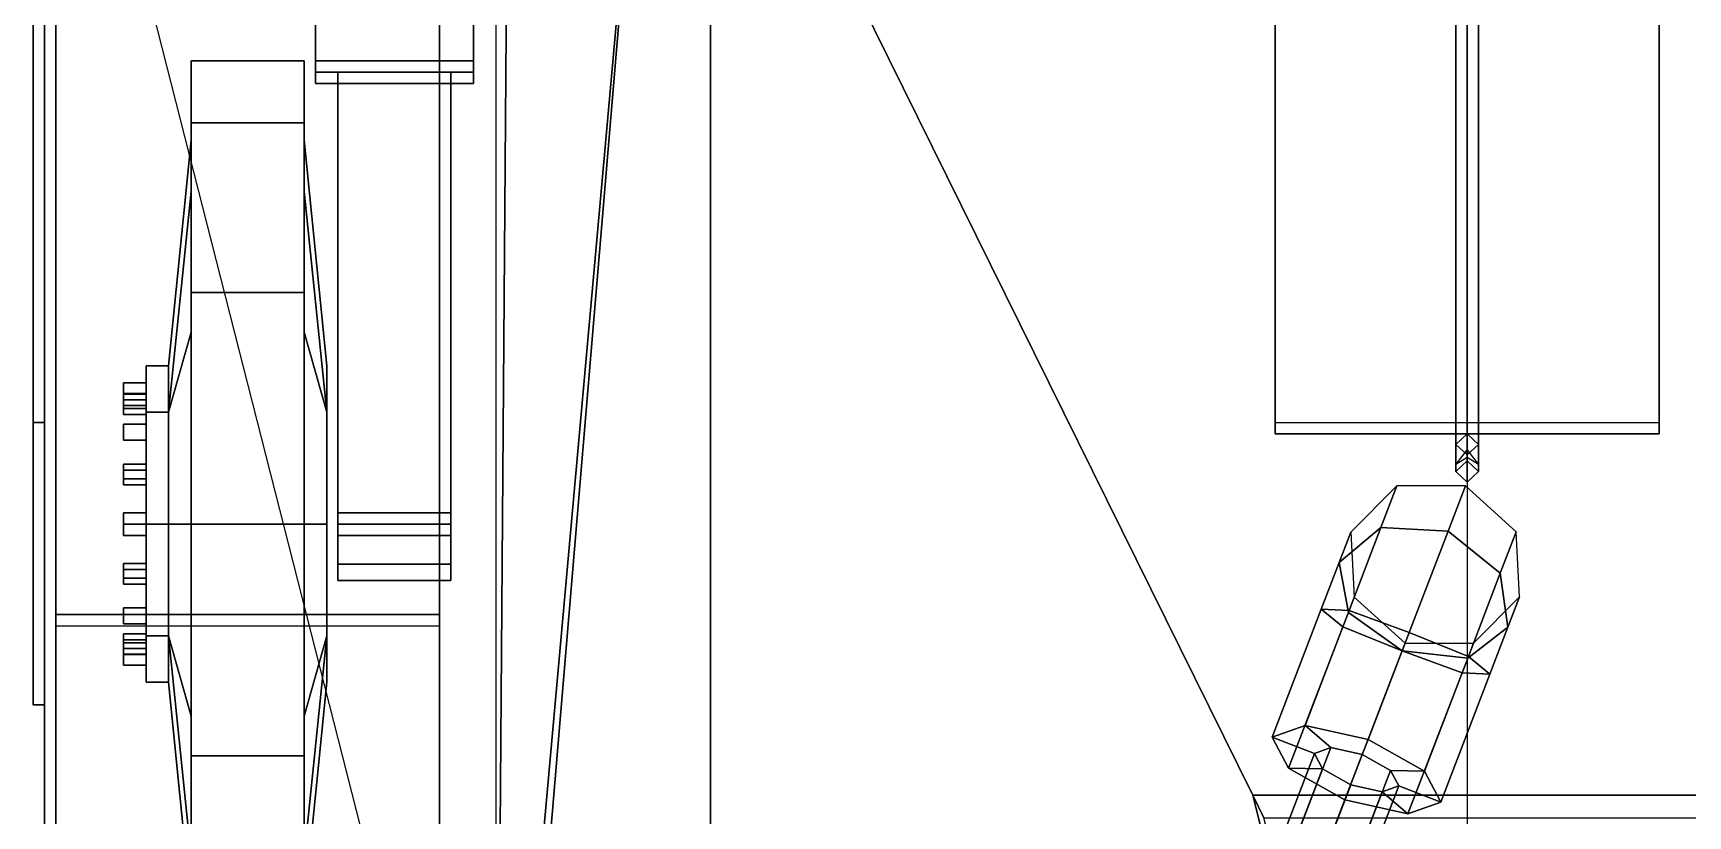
# Model space of a CAD drawing. Header units: millimetres. Extents: x -1.27 to 1.27, y -3.16 to 6.57.
# Drawn here: x -1.27 to 0.195, y -1.618 to -0.925 of the extents above; entities that cross this region are included whole.
import ezdxf

# ---------------------------------------------------------------- set-up
doc = ezdxf.new("R2010")
doc.units = ezdxf.units.MM
for name, color, linetype in [('fenders', 6, 'Continuous'), ('reference', 9, 'Continuous'), ('side_skirts', 3, 'Continuous'), ('suspension', 5, 'Continuous'), ('tracks', 3, 'Continuous'), ('wheels', 2, 'Continuous')]:
    doc.layers.add(name, color=color, linetype=linetype)

msp = doc.modelspace()

# ---------------------------------------------------------------- linework, layer by layer
for points in [[(-0.67, 1.83, 0.38), (-0.67, -2.26, 0.38), (-0.86, -2.1, 1.17), (-0.8263, 2.37, 1.03)], [(-0.8263, 2.37, 1.03), (-0.86, -2.1, 1.17), (-0.86, -2.1, 1.17), (-0.86, 2.1263, 1.17)], [(0.67, 1.83, 0.38), (0.67, -2.26, 0.38), (-0.67, -2.26, 0.38), (-0.67, 1.83, 0.38)], [(-0.7188, -0.53, 1.8175), (-0.7188, -0.53, 1.8175), (-1.26, -0.53, 1.17), (-0.86, -2.1, 1.17)], [(-0.7188, -0.53, 1.8175), (-0.7188, -0.53, 1.8175), (-0.86, -2.1, 1.17), (-0.85, -2.0869, 1.2349)], [(-0.7188, -0.53, 1.8175), (-0.85, -2.0869, 1.2349), (-0.07, -2.08, 1.2375), (-0.19, -1.6, 1.4171)], [(-0.7188, -0.53, 1.8175), (-0.19, -1.6, 1.4171), (0.3, -1.6, 1.4171), (0.7188, -0.53, 1.8175)], [(0, -1.294, 1.5752), (-0.01, -1.3068, 1.5812), (-0.01, -0.5337, 1.8626), (0, -0.5396, 1.8497)], [(-0.01, -1.3068, 1.5812), (0, -1.3008, 1.594), (0, -0.5465, 1.8685), (-0.01, -0.5337, 1.8626)], [(0.01, -1.3068, 1.5812), (0, -1.294, 1.5752), (0, -0.5396, 1.8497), (0.01, -0.5337, 1.8626)], [(0, -1.3008, 1.594), (0.01, -1.3068, 1.5812), (0.01, -0.5337, 1.8626), (0, -0.5465, 1.8685)], [(0, -1.28, 1.5369), (-0.01, -1.2894, 1.5334), (-0.01, -1.3134, 1.5994), (0, -1.304, 1.6028)], [(-0.01, -1.2894, 1.5334), (0, -1.2988, 1.5299), (0, -1.3228, 1.596), (-0.01, -1.3134, 1.5994)], [(0.01, -1.2894, 1.5334), (0, -1.28, 1.5369), (0, -1.304, 1.6028), (0.01, -1.3134, 1.5994)], [(0, -1.2988, 1.5299), (0.01, -1.2894, 1.5334), (0.01, -1.3134, 1.5994), (0, -1.3228, 1.596)], [(-0.01, -1.3134, 1.5994), (0, -1.3228, 1.596), (0.01, -1.3134, 1.5994), (0, -1.304, 1.6028)], [(-0.0623, -1.3262, 1.5078), (-0.1031, -1.3671, 1.4876), (-0.1133, -1.3939, 1.5623), (-0.0764, -1.363, 1.6105)], [(-0.0016, -1.326, 1.5162), (-0.0623, -1.3262, 1.5078), (-0.0764, -1.363, 1.6105), (-0.017, -1.3662, 1.6283)], [(0.0434, -1.3667, 1.5078), (-0.0016, -1.326, 1.5162), (-0.017, -1.3662, 1.6283), (0.0292, -1.4035, 1.6105)], [(-0.0764, -1.363, 1.6105), (-0.1133, -1.3939, 1.5623), (-0.1293, -1.4354, 1.5666), (-0.1046, -1.4366, 1.6302)], [(-0.1031, -1.3671, 1.4876), (-0.1001, -1.4248, 1.4673), (-0.1052, -1.4382, 1.5046), (-0.1133, -1.3939, 1.5623)], [(-0.017, -1.3662, 1.6283), (-0.0764, -1.363, 1.6105), (-0.1046, -1.4366, 1.6302), (-0.0515, -1.456, 1.6556)], [(0.0292, -1.4035, 1.6105), (-0.017, -1.3662, 1.6283), (-0.0515, -1.456, 1.6556), (0.001, -1.4771, 1.6302)], [(0.0463, -1.4244, 1.4876), (0.0434, -1.3667, 1.5078), (0.0292, -1.4035, 1.6105), (0.036, -1.4512, 1.5623)], [(-0.1133, -1.3939, 1.5623), (-0.1052, -1.4382, 1.5046), (-0.1102, -1.451, 1.503), (-0.1293, -1.4354, 1.5666)], [(0.036, -1.4512, 1.5623), (0.0292, -1.4035, 1.6105), (0.001, -1.4771, 1.6302), (0.0201, -1.4927, 1.5666)], [(-0.1436, -1.5382, 1.4672), (-0.1728, -1.5487, 1.52), (-0.1293, -1.4354, 1.5666), (-0.1102, -1.451, 1.503)], [(-0.1728, -1.5487, 1.52), (-0.1582, -1.576, 1.5728), (-0.1046, -1.4366, 1.6302), (-0.1293, -1.4354, 1.5666)], [(-0.1001, -1.4248, 1.4673), (-0.0551, -1.4655, 1.4589), (-0.0577, -1.4722, 1.4776), (-0.1052, -1.4382, 1.5046)], [(0.0055, -1.4653, 1.4673), (0.0463, -1.4244, 1.4876), (0.036, -1.4512, 1.5623), (0.0004, -1.4787, 1.5046)], [(-0.1582, -1.576, 1.5728), (-0.1084, -1.6041, 1.5947), (-0.0515, -1.456, 1.6556), (-0.1046, -1.4366, 1.6302)], [(-0.1052, -1.4382, 1.5046), (-0.0577, -1.4722, 1.4776), (-0.0577, -1.4722, 1.4776), (-0.1102, -1.451, 1.503)], [(-0.0878, -1.5506, 1.4453), (-0.1436, -1.5382, 1.4672), (-0.1102, -1.451, 1.503), (-0.0577, -1.4722, 1.4776)], [(-0.1084, -1.6041, 1.5947), (-0.0525, -1.6166, 1.5728), (0.001, -1.4771, 1.6302), (-0.0515, -1.456, 1.6556)], [(-0.0551, -1.4655, 1.4589), (0.0055, -1.4653, 1.4673), (0.0004, -1.4787, 1.5046), (-0.0577, -1.4722, 1.4776)], [(0.0004, -1.4787, 1.5046), (0.036, -1.4512, 1.5623), (0.0201, -1.4927, 1.5666), (-0.0046, -1.4916, 1.503)], [(-0.038, -1.5787, 1.4672), (-0.0878, -1.5506, 1.4453), (-0.0577, -1.4722, 1.4776), (-0.0046, -1.4916, 1.503)], [(-0.0577, -1.4722, 1.4776), (0.0004, -1.4787, 1.5046), (-0.0046, -1.4916, 1.503)], [(-0.0525, -1.6166, 1.5728), (-0.0234, -1.606, 1.52), (0.0201, -1.4927, 1.5666), (0.001, -1.4771, 1.6302)], [(-0.0234, -1.606, 1.52), (-0.038, -1.5787, 1.4672), (-0.0046, -1.4916, 1.503), (0.0201, -1.4927, 1.5666)], [(-0.1209, -1.5578, 1.4936), (-0.1354, -1.563, 1.52), (-0.1728, -1.5487, 1.52), (-0.1436, -1.5382, 1.4672)], [(-0.093, -1.564, 1.4827), (-0.1209, -1.5578, 1.4936), (-0.1436, -1.5382, 1.4672), (-0.0878, -1.5506, 1.4453)], [(-0.1354, -1.563, 1.52), (-0.1281, -1.5767, 1.5464), (-0.1582, -1.576, 1.5728), (-0.1728, -1.5487, 1.52)], [(-0.0681, -1.5781, 1.4936), (-0.093, -1.564, 1.4827), (-0.0878, -1.5506, 1.4453), (-0.038, -1.5787, 1.4672)], [(-0.1354, -1.563, 1.52), (-0.1209, -1.5578, 1.4936), (-0.3417, -2.133, 1.2571), (-0.3562, -2.1383, 1.2835)], [(-0.1281, -1.5767, 1.5464), (-0.1354, -1.563, 1.52), (-0.3562, -2.1383, 1.2835), (-0.3489, -2.1519, 1.3099)], [(-0.1209, -1.5578, 1.4936), (-0.093, -1.564, 1.4827), (-0.3138, -2.1392, 1.2461), (-0.3417, -2.133, 1.2571)], [(-0.093, -1.564, 1.4827), (-0.0681, -1.5781, 1.4936), (-0.2889, -2.1533, 1.2571), (-0.3138, -2.1392, 1.2461)], [(-0.1032, -1.5908, 1.5573), (-0.1281, -1.5767, 1.5464), (-0.3489, -2.1519, 1.3099), (-0.324, -2.166, 1.3208)], [(-0.0681, -1.5781, 1.4936), (-0.0607, -1.5917, 1.52), (-0.2816, -2.167, 1.2835), (-0.2889, -2.1533, 1.2571)], [(-0.1281, -1.5767, 1.5464), (-0.1032, -1.5908, 1.5573), (-0.1084, -1.6041, 1.5947), (-0.1582, -1.576, 1.5728)], [(-0.0607, -1.5917, 1.52), (-0.0681, -1.5781, 1.4936), (-0.038, -1.5787, 1.4672), (-0.0234, -1.606, 1.52)], [(-0.0753, -1.597, 1.5464), (-0.1032, -1.5908, 1.5573), (-0.324, -2.166, 1.3208), (-0.2961, -2.1722, 1.3099)], [(-0.0607, -1.5917, 1.52), (-0.0753, -1.597, 1.5464), (-0.2961, -2.1722, 1.3099), (-0.2816, -2.167, 1.2835)], [(-0.1032, -1.5908, 1.5573), (-0.0753, -1.597, 1.5464), (-0.0525, -1.6166, 1.5728), (-0.1084, -1.6041, 1.5947)], [(-0.0753, -1.597, 1.5464), (-0.0607, -1.5917, 1.52), (-0.0234, -1.606, 1.52), (-0.0525, -1.6166, 1.5728)], [(-0.19, -1.6, 1.4171), (-0.07, -2.08, 1.2375), (-0.06, -2.08, 1.28), (-0.18, -1.62, 1.45)], [(0.3, -1.62, 1.45), (0.3, -1.6, 1.4171), (-0.19, -1.6, 1.4171), (-0.18, -1.62, 1.45)]]:
    msp.add_3dface(points)
at = {"layer": 'fenders'}
for points in [[(-1.26, -2.41, 1.13), (-1.26, 2.13, 1.13), (-1.26, 2.1263, 1.17), (-1.26, -0.53, 1.17)], [(-0.86, -2.1, 1.17), (-0.86, -2.41, 1.17), (-1.26, -2.41, 1.17), (-1.26, -0.53, 1.17)], [(-1.26, -0.53, 1.17), (-1.26, -2.41, 1.17), (-1.26, -2.41, 1.13)]]:
    msp.add_3dface(points, dxfattribs=at)
at = {"layer": 'reference'}
msp.add_xline((0, 3.73, 1.86), (0, -1), dxfattribs=at)
at = {"layer": 'side_skirts'}
for points in [[(-1.27, 1.68, 0.86), (-1.27, -1.27, 0.86), (-1.27, -1.52, 1.08), (-1.27, 1.95, 1.08)], [(-1.27, 1.95, 1.2), (-1.27, -1.52, 1.2), (-1.26, -1.52, 1.2), (-1.26, 1.95, 1.2)], [(-1.27, 1.95, 1.08), (-1.27, -1.52, 1.08), (-1.27, -1.52, 1.2), (-1.27, 1.95, 1.2)], [(-1.26, -1.52, 1.08), (-1.26, -1.27, 0.86), (-1.26, 1.68, 0.86), (-1.26, 1.95, 1.08)], [(-1.26, -1.52, 1.2), (-1.26, -1.52, 1.08), (-1.26, 1.95, 1.08), (-1.26, 1.95, 1.2)], [(-1.26, 1.68, 0.86), (-1.26, -1.27, 0.86), (-1.27, -1.27, 0.86), (-1.27, 1.68, 0.86)], [(-1.27, -1.52, 1.08), (-1.27, -1.27, 0.86), (-1.26, -1.27, 0.86), (-1.26, -1.52, 1.08)], [(-1.27, -1.52, 1.2), (-1.27, -1.52, 1.08), (-1.26, -1.52, 1.08), (-1.26, -1.52, 1.2)]]:
    msp.add_3dface(points, dxfattribs=at)
at = {"layer": 'suspension'}
for points in [[(-1.02, -0.89, 0.73), (-1.02, -0.89, 0.6), (-1.02, -0.97, 0.6), (-1.02, -0.97, 0.73)], [(-1.02, -0.89, 0.6), (-1.02, -0.9, 0.49), (-1.02, -0.96, 0.49), (-1.02, -0.97, 0.6)], [(-1.02, -0.91, 0.74), (-1.02, -0.89, 0.73), (-1.02, -0.97, 0.73), (-1.02, -0.95, 0.74)], [(-0.88, -0.97, 0.6), (-0.88, -0.89, 0.6), (-0.88, -0.89, 0.73), (-0.88, -0.97, 0.73)], [(-0.88, -0.96, 0.49), (-0.88, -0.9, 0.49), (-0.88, -0.89, 0.6), (-0.88, -0.97, 0.6)], [(-0.88, -0.97, 0.73), (-0.88, -0.89, 0.73), (-0.88, -0.91, 0.74), (-0.88, -0.95, 0.74)], [(-1.02, -0.96, 0.49), (-1.02, -0.9, 0.49), (-0.88, -0.9, 0.49), (-0.88, -0.96, 0.49)], [(-0.88, -0.95, 0.74), (-0.88, -0.91, 0.74), (-1.02, -0.91, 0.74), (-1.02, -0.95, 0.74)], [(-1.02, -0.95, 0.74), (-1.02, -0.97, 0.73), (-0.88, -0.97, 0.73), (-0.88, -0.95, 0.74)], [(-1.02, -0.97, 0.6), (-1.02, -0.96, 0.49), (-1, -0.96, 0.49), (-1, -0.97, 0.6)], [(-1, -0.97, 0.6), (-1, -0.96, 0.49), (-1, -1.36, 0.38), (-1, -1.36, 0.48)], [(-1, -1.36, 0.38), (-1, -0.96, 0.49), (-0.9, -0.96, 0.49), (-0.9, -1.36, 0.38)], [(-0.9, -1.36, 0.38), (-0.9, -0.96, 0.49), (-0.9, -0.97, 0.6), (-0.9, -1.36, 0.48)], [(-0.9, -0.97, 0.6), (-0.9, -0.96, 0.49), (-0.88, -0.96, 0.49), (-0.88, -0.97, 0.6)], [(-1.02, -0.97, 0.73), (-1.02, -0.97, 0.6), (-1, -0.97, 0.61), (-1, -0.97, 0.72)], [(-1, -0.97, 0.61), (-1.02, -0.97, 0.6), (-0.88, -0.97, 0.6), (-0.9, -0.97, 0.61)], [(-1.02, -0.97, 0.73), (-1, -0.97, 0.72), (-0.9, -0.97, 0.72), (-0.88, -0.97, 0.73)], [(-0.9, -1.35, 0.62), (-0.9, -0.97, 0.72), (-1, -0.97, 0.72), (-1, -1.35, 0.62)], [(-1, -0.97, 0.72), (-1, -0.97, 0.61), (-1, -1.35, 0.55), (-1, -1.35, 0.62)], [(-1, -1.35, 0.55), (-1, -0.97, 0.61), (-0.9, -0.97, 0.61), (-0.9, -1.35, 0.55)], [(-0.9, -1.35, 0.4831), (-0.9, -0.97, 0.6), (-1, -0.97, 0.6), (-1, -1.35, 0.4831)], [(-0.9, -1.35, 0.55), (-0.9, -0.97, 0.61), (-0.9, -0.97, 0.72), (-0.9, -1.35, 0.62)], [(-0.9, -0.97, 0.61), (-0.88, -0.97, 0.6), (-0.88, -0.97, 0.73), (-0.9, -0.97, 0.72)], [(-0.9, -1.37, 0.62), (-0.9, -1.35, 0.62), (-1, -1.35, 0.62), (-1, -1.37, 0.62)], [(-0.9, -1.35, 0.55), (-0.9, -1.35, 0.4831), (-1, -1.35, 0.4831), (-1, -1.35, 0.55)], [(-1, -1.35, 0.62), (-1, -1.35, 0.4831), (-1, -1.36, 0.48), (-1, -1.37, 0.62)], [(-1, -1.3954, 0.3946), (-1, -1.36, 0.38), (-0.9, -1.36, 0.38), (-0.9, -1.3954, 0.3946)], [(-1, -1.37, 0.62), (-1, -1.36, 0.48), (-1, -1.37, 0.4759), (-1, -1.37, 0.62)], [(-1, -1.36, 0.38), (-1, -1.3954, 0.3946), (-1, -1.3954, 0.4654), (-1, -1.36, 0.48)], [(-0.9, -1.36, 0.48), (-0.9, -1.35, 0.4831), (-0.9, -1.35, 0.62), (-0.9, -1.37, 0.62)], [(-0.9, -1.36, 0.48), (-0.9, -1.3954, 0.4654), (-0.9, -1.3954, 0.3946), (-0.9, -1.36, 0.38)], [(-0.9, -1.37, 0.4759), (-0.9, -1.36, 0.48), (-0.9, -1.37, 0.62)], [(-1, -1.37, 0.62), (-1, -1.37, 0.4759), (-0.9, -1.37, 0.4759), (-0.9, -1.37, 0.62)], [(-1, -1.37, 0.4759), (-1, -1.3954, 0.4654), (-0.9, -1.3954, 0.4654), (-0.9, -1.37, 0.4759)], [(-1, -1.3954, 0.4654), (-1, -1.41, 0.43), (-0.9, -1.41, 0.43), (-0.9, -1.3954, 0.4654)], [(-1, -1.41, 0.43), (-1, -1.3954, 0.3946), (-0.9, -1.3954, 0.3946), (-0.9, -1.41, 0.43)], [(-1, -1.3954, 0.3946), (-1, -1.41, 0.43), (-1, -1.41, 0.43), (-1, -1.3954, 0.4654)], [(-0.9, -1.3954, 0.4654), (-0.9, -1.41, 0.43), (-0.9, -1.41, 0.43), (-0.9, -1.3954, 0.3946)]]:
    msp.add_3dface(points, dxfattribs=at)
at = {"layer": 'tracks'}
for points in [[(-1.25, 1.47), (-1.25, -1.45), (-1.25, -1.44, 0.03), (-1.25, 1.45, 0.03)], [(-0.91, -1.44, 0.03), (-0.91, -1.45), (-0.91, 1.47), (-0.91, 1.45, 0.03)], [(-1.25, 1.45, 0.03), (-1.25, -1.44, 0.03), (-0.91, -1.44, 0.03), (-0.91, 1.45, 0.03)], [(-1.25, 0, 0.98), (-1.25, -2.07, 0.94), (-0.91, -2.07, 0.94), (-0.91, 0, 0.98)], [(-1.25, -2.05, 0.91), (-1.25, -2.07, 0.94), (-1.25, 0, 0.98), (-1.25, 0, 0.95)], [(-0.91, 0, 0.95), (-0.91, -2.05, 0.91), (-1.25, -2.05, 0.91), (-1.25, 0, 0.95)], [(-0.91, 0, 0.98), (-0.91, -2.07, 0.94), (-0.91, -2.05, 0.91), (-0.91, 0, 0.95)], [(-0.17, -1.27, 1.54), (-0.17, -1.28, 1.57), (-0.17, -0.55, 1.84), (-0.17, -0.53, 1.82)], [(0.17, -0.55, 1.84), (0.17, -1.28, 1.57), (0.17, -1.27, 1.54), (0.17, -0.53, 1.82)], [(-0.17, -0.55, 1.84), (-0.17, -1.28, 1.57), (0.17, -1.28, 1.57), (0.17, -0.55, 1.84)], [(-0.17, -1.28, 1.57), (-0.17, -1.27, 1.54), (0.17, -1.27, 1.54), (0.17, -1.28, 1.57)], [(-1.25, -1.44, 0.03), (-1.25, -1.45), (-1.25, -1.8, 0.08), (-1.25, -1.77, 0.11)], [(-0.91, -1.77, 0.11), (-0.91, -1.44, 0.03), (-1.25, -1.44, 0.03), (-1.25, -1.77, 0.11)], [(-1.25, -1.8, 0.08), (-1.25, -1.45), (-0.91, -1.45), (-0.91, -1.8, 0.08)], [(-0.91, -1.8, 0.08), (-0.91, -1.45), (-0.91, -1.44, 0.03), (-0.91, -1.77, 0.11)]]:
    msp.add_3dface(points, dxfattribs=at)
at = {"layer": 'wheels'}
for points in [[(-1.13, -0.95, 0.43), (-1.13, -1.0049, 0.225), (-1.13, -1.0656, 0.26), (-1.13, -1.02, 0.43)], [(-1.13, -1.0049, 0.635), (-1.13, -0.95, 0.43), (-1.13, -1.02, 0.43), (-1.13, -1.0656, 0.6)], [(-1.03, -0.95, 0.43), (-1.03, -1.0049, 0.225), (-1.13, -1.0049, 0.225), (-1.13, -0.95, 0.43)], [(-1.03, -1.0049, 0.635), (-1.03, -0.95, 0.43), (-1.13, -0.95, 0.43), (-1.13, -1.0049, 0.635)], [(-1.03, -0.95, 0.43), (-1.03, -1.0049, 0.635), (-1.03, -1.0656, 0.6), (-1.03, -1.02, 0.43)], [(-1.03, -1.0049, 0.225), (-1.03, -0.95, 0.43), (-1.03, -1.02, 0.43), (-1.03, -1.0656, 0.26)], [(-1.13, -1.155, 0.7851), (-1.13, -1.0049, 0.635), (-1.13, -1.0656, 0.6), (-1.13, -1.19, 0.7244)], [(-1.03, -1.155, 0.7851), (-1.03, -1.0049, 0.635), (-1.13, -1.0049, 0.635), (-1.13, -1.155, 0.7851)], [(-1.13, -1.0049, 0.225), (-1.13, -1.155, 0.0749), (-1.13, -1.19, 0.1356), (-1.13, -1.0656, 0.26)], [(-1.03, -1.0049, 0.225), (-1.03, -1.155, 0.0749), (-1.13, -1.155, 0.0749), (-1.13, -1.0049, 0.225)], [(-1.03, -1.0049, 0.635), (-1.03, -1.155, 0.7851), (-1.03, -1.19, 0.7244), (-1.03, -1.0656, 0.6)], [(-1.03, -1.155, 0.0749), (-1.03, -1.0049, 0.225), (-1.03, -1.0656, 0.26), (-1.03, -1.19, 0.1356)], [(-1.13, -1.02, 0.43), (-1.13, -1.0656, 0.26), (-1.15, -1.261, 0.331), (-1.15, -1.22, 0.43)], [(-1.13, -1.0656, 0.6), (-1.13, -1.02, 0.43), (-1.15, -1.22, 0.43), (-1.15, -1.261, 0.529)], [(-1.03, -1.0656, 0.26), (-1.03, -1.02, 0.43), (-1.01, -1.22, 0.43), (-1.01, -1.261, 0.331)], [(-1.03, -1.02, 0.43), (-1.03, -1.0656, 0.6), (-1.01, -1.261, 0.529), (-1.01, -1.22, 0.43)], [(-1.13, -1.19, 0.7244), (-1.13, -1.0656, 0.6), (-1.15, -1.261, 0.529)], [(-1.13, -1.0656, 0.26), (-1.13, -1.19, 0.1356), (-1.15, -1.261, 0.331)], [(-1.03, -1.19, 0.1356), (-1.03, -1.0656, 0.26), (-1.01, -1.261, 0.331)], [(-1.13, -1.155, 0.0749), (-1.13, -1.36, 0.02), (-1.13, -1.36, 0.09), (-1.13, -1.19, 0.1356)], [(-1.03, -1.155, 0.0749), (-1.03, -1.36, 0.02), (-1.13, -1.36, 0.02), (-1.13, -1.155, 0.0749)], [(-1.13, -1.36, 0.84), (-1.13, -1.155, 0.7851), (-1.13, -1.19, 0.7244), (-1.13, -1.36, 0.77)], [(-1.03, -1.36, 0.84), (-1.03, -1.155, 0.7851), (-1.13, -1.155, 0.7851), (-1.13, -1.36, 0.84)], [(-1.03, -1.36, 0.02), (-1.03, -1.155, 0.0749), (-1.03, -1.19, 0.1356), (-1.03, -1.36, 0.09)], [(-1.03, -1.155, 0.7851), (-1.03, -1.36, 0.84), (-1.03, -1.36, 0.77), (-1.03, -1.19, 0.7244)], [(-1.13, -1.36, 0.77), (-1.13, -1.19, 0.7244), (-1.15, -1.261, 0.529), (-1.15, -1.36, 0.57)], [(-1.13, -1.19, 0.1356), (-1.13, -1.36, 0.09), (-1.15, -1.36, 0.29), (-1.15, -1.261, 0.331)], [(-1.03, -1.19, 0.7244), (-1.03, -1.36, 0.77), (-1.01, -1.36, 0.57), (-1.01, -1.261, 0.529)], [(-1.03, -1.36, 0.09), (-1.03, -1.19, 0.1356), (-1.01, -1.261, 0.331), (-1.01, -1.36, 0.29)], [(-1.17, -1.22, 0.43), (-1.17, -1.261, 0.331), (-1.17, -1.2445, 0.3822)], [(-1.17, -1.22, 0.43), (-1.17, -1.2445, 0.3822), (-1.17, -1.2499, 0.3952), (-1.17, -1.235, 0.43)], [(-1.17, -1.2445, 0.4778), (-1.17, -1.22, 0.43), (-1.17, -1.235, 0.43), (-1.17, -1.2499, 0.4648)], [(-1.17, -1.261, 0.529), (-1.17, -1.22, 0.43), (-1.17, -1.2445, 0.4778)], [(-1.15, -1.22, 0.43), (-1.15, -1.261, 0.331), (-1.17, -1.261, 0.331), (-1.17, -1.22, 0.43)], [(-1.15, -1.261, 0.529), (-1.15, -1.22, 0.43), (-1.17, -1.22, 0.43), (-1.17, -1.261, 0.529)], [(-1.01, -1.36, 0.29), (-1.01, -1.261, 0.331), (-1.01, -1.22, 0.43), (-1.01, -1.459, 0.331)], [(-1.01, -1.459, 0.331), (-1.01, -1.22, 0.43), (-1.01, -1.261, 0.529), (-1.01, -1.5, 0.43)], [(-1.19, -1.255, 0.43), (-1.19, -1.245, 0.44), (-1.19, -1.235, 0.43), (-1.19, -1.245, 0.42)], [(-1.17, -1.235, 0.43), (-1.17, -1.245, 0.42), (-1.19, -1.245, 0.42), (-1.19, -1.235, 0.43)], [(-1.17, -1.245, 0.44), (-1.17, -1.235, 0.43), (-1.19, -1.235, 0.43), (-1.19, -1.245, 0.44)], [(-1.19, -1.263, 0.3898), (-1.19, -1.2499, 0.3952), (-1.19, -1.2445, 0.3822), (-1.19, -1.2576, 0.3768)], [(-1.17, -1.2445, 0.3822), (-1.17, -1.2576, 0.3768), (-1.19, -1.2576, 0.3768), (-1.19, -1.2445, 0.3822)], [(-1.17, -1.2499, 0.3952), (-1.17, -1.2445, 0.3822), (-1.19, -1.2445, 0.3822), (-1.19, -1.2499, 0.3952)], [(-1.19, -1.263, 0.4702), (-1.19, -1.2576, 0.4832), (-1.19, -1.2445, 0.4778), (-1.19, -1.2499, 0.4648)], [(-1.17, -1.2445, 0.4778), (-1.17, -1.2499, 0.4648), (-1.19, -1.2499, 0.4648), (-1.19, -1.2445, 0.4778)], [(-1.17, -1.2576, 0.4832), (-1.17, -1.2445, 0.4778), (-1.19, -1.2445, 0.4778), (-1.19, -1.2576, 0.4832)], [(-1.17, -1.255, 0.43), (-1.17, -1.245, 0.44), (-1.19, -1.245, 0.44), (-1.19, -1.255, 0.43)], [(-1.17, -1.245, 0.42), (-1.17, -1.255, 0.43), (-1.19, -1.255, 0.43), (-1.19, -1.245, 0.42)], [(-1.17, -1.235, 0.43), (-1.17, -1.2499, 0.3952), (-1.17, -1.2499, 0.3952), (-1.17, -1.245, 0.42)], [(-1.17, -1.2499, 0.4648), (-1.17, -1.235, 0.43), (-1.17, -1.245, 0.44), (-1.17, -1.2499, 0.4648)], [(-1.17, -1.2445, 0.3822), (-1.17, -1.261, 0.331), (-1.17, -1.2716, 0.3416), (-1.17, -1.2576, 0.3768)], [(-1.17, -1.261, 0.529), (-1.17, -1.2445, 0.4778), (-1.17, -1.2576, 0.4832), (-1.17, -1.2716, 0.5184)], [(-1.17, -1.245, 0.42), (-1.17, -1.2499, 0.3952), (-1.17, -1.263, 0.3898), (-1.17, -1.255, 0.43)], [(-1.17, -1.2499, 0.4648), (-1.17, -1.245, 0.44), (-1.17, -1.255, 0.43), (-1.17, -1.263, 0.4702)], [(-1.17, -1.263, 0.3898), (-1.17, -1.2499, 0.3952), (-1.19, -1.2499, 0.3952), (-1.19, -1.263, 0.3898)], [(-1.17, -1.2499, 0.4648), (-1.17, -1.263, 0.4702), (-1.19, -1.263, 0.4702), (-1.19, -1.2499, 0.4648)], [(-1.17, -1.2576, 0.3768), (-1.17, -1.263, 0.3898), (-1.19, -1.263, 0.3898), (-1.19, -1.2576, 0.3768)], [(-1.17, -1.263, 0.4702), (-1.17, -1.2576, 0.4832), (-1.19, -1.2576, 0.4832), (-1.19, -1.263, 0.4702)], [(-1.17, -1.35, 0.43), (-1.17, -1.2858, 0.5042), (-1.17, -1.255, 0.43), (-1.17, -1.35, 0.43)], [(-1.17, -1.35, 0.43), (-1.17, -1.255, 0.43), (-1.17, -1.2858, 0.3558), (-1.17, -1.35, 0.43)], [(-1.17, -1.255, 0.43), (-1.17, -1.263, 0.3898), (-1.17, -1.2858, 0.3558), (-1.17, -1.255, 0.43)], [(-1.17, -1.2858, 0.5042), (-1.17, -1.263, 0.4702), (-1.17, -1.255, 0.43), (-1.17, -1.2858, 0.5042)], [(-1.17, -1.2576, 0.3768), (-1.17, -1.2716, 0.3416), (-1.17, -1.2716, 0.3558), (-1.17, -1.2576, 0.3768)], [(-1.17, -1.2576, 0.3768), (-1.17, -1.2716, 0.3558), (-1.17, -1.2858, 0.3558), (-1.17, -1.263, 0.3898)], [(-1.17, -1.2716, 0.5184), (-1.17, -1.2576, 0.4832), (-1.17, -1.2576, 0.4832), (-1.17, -1.2716, 0.5042)], [(-1.17, -1.2716, 0.5042), (-1.17, -1.2576, 0.4832), (-1.17, -1.263, 0.4702), (-1.17, -1.2858, 0.5042)], [(-1.19, -1.2858, 0.3558), (-1.19, -1.2716, 0.3558), (-1.19, -1.2716, 0.3416), (-1.19, -1.2858, 0.3416)], [(-1.17, -1.2716, 0.3416), (-1.17, -1.2858, 0.3416), (-1.19, -1.2858, 0.3416), (-1.19, -1.2716, 0.3416)], [(-1.17, -1.2716, 0.3558), (-1.17, -1.2716, 0.3416), (-1.19, -1.2716, 0.3416), (-1.19, -1.2716, 0.3558)], [(-1.17, -1.2858, 0.3558), (-1.17, -1.2716, 0.3558), (-1.19, -1.2716, 0.3558), (-1.19, -1.2858, 0.3558)], [(-1.19, -1.2858, 0.5042), (-1.19, -1.2858, 0.5184), (-1.19, -1.2716, 0.5184), (-1.19, -1.2716, 0.5042)], [(-1.17, -1.2716, 0.5184), (-1.17, -1.2716, 0.5042), (-1.19, -1.2716, 0.5042), (-1.19, -1.2716, 0.5184)], [(-1.17, -1.2858, 0.5184), (-1.17, -1.2716, 0.5184), (-1.19, -1.2716, 0.5184), (-1.19, -1.2858, 0.5184)], [(-1.17, -1.2716, 0.5042), (-1.17, -1.2858, 0.5042), (-1.19, -1.2858, 0.5042), (-1.19, -1.2716, 0.5042)], [(-1.17, -1.261, 0.331), (-1.17, -1.36, 0.29), (-1.17, -1.3122, 0.3145)], [(-1.17, -1.261, 0.331), (-1.17, -1.3122, 0.3145), (-1.17, -1.3068, 0.3276), (-1.17, -1.2716, 0.3416)], [(-1.17, -1.3122, 0.5455), (-1.17, -1.261, 0.529), (-1.17, -1.2716, 0.5184), (-1.17, -1.3068, 0.5324)], [(-1.17, -1.36, 0.57), (-1.17, -1.261, 0.529), (-1.17, -1.3122, 0.5455)], [(-1.15, -1.261, 0.331), (-1.15, -1.36, 0.29), (-1.17, -1.36, 0.29), (-1.17, -1.261, 0.331)], [(-1.15, -1.36, 0.57), (-1.15, -1.261, 0.529), (-1.17, -1.261, 0.529), (-1.17, -1.36, 0.57)], [(-1.17, -1.2716, 0.3416), (-1.17, -1.3068, 0.3276), (-1.17, -1.3068, 0.3276), (-1.17, -1.2858, 0.3416)], [(-1.17, -1.3068, 0.5324), (-1.17, -1.2716, 0.5184), (-1.17, -1.2858, 0.5184), (-1.17, -1.3068, 0.5324)], [(-1.01, -1.5, 0.43), (-1.01, -1.261, 0.529), (-1.01, -1.36, 0.57), (-1.01, -1.459, 0.529)], [(-1.17, -1.2858, 0.3416), (-1.17, -1.2858, 0.3558), (-1.19, -1.2858, 0.3558), (-1.19, -1.2858, 0.3416)], [(-1.17, -1.2858, 0.5042), (-1.17, -1.2858, 0.5184), (-1.19, -1.2858, 0.5184), (-1.19, -1.2858, 0.5042)], [(-1.17, -1.36, 0.42), (-1.17, -1.2858, 0.3558), (-1.17, -1.36, 0.325), (-1.17, -1.36, 0.42)], [(-1.17, -1.36, 0.42), (-1.17, -1.35, 0.43), (-1.17, -1.2858, 0.3558), (-1.17, -1.36, 0.42)], [(-1.17, -1.35, 0.43), (-1.17, -1.36, 0.44), (-1.17, -1.2858, 0.5042), (-1.17, -1.35, 0.43)], [(-1.17, -1.36, 0.44), (-1.17, -1.36, 0.535), (-1.17, -1.2858, 0.5042), (-1.17, -1.36, 0.44)], [(-1.17, -1.2858, 0.3416), (-1.17, -1.3068, 0.3276), (-1.17, -1.3198, 0.333), (-1.17, -1.2858, 0.3558)], [(-1.17, -1.2858, 0.3558), (-1.17, -1.3198, 0.333), (-1.17, -1.36, 0.325), (-1.17, -1.2858, 0.3558)], [(-1.17, -1.36, 0.535), (-1.17, -1.3198, 0.527), (-1.17, -1.2858, 0.5042), (-1.17, -1.36, 0.535)], [(-1.17, -1.3068, 0.5324), (-1.17, -1.2858, 0.5184), (-1.17, -1.2858, 0.5042), (-1.17, -1.3198, 0.527)], [(-1.19, -1.3198, 0.333), (-1.19, -1.3068, 0.3276), (-1.19, -1.3122, 0.3145), (-1.19, -1.3252, 0.3199)], [(-1.17, -1.3068, 0.3276), (-1.17, -1.3122, 0.3145), (-1.19, -1.3122, 0.3145), (-1.19, -1.3068, 0.3276)], [(-1.17, -1.3198, 0.333), (-1.17, -1.3068, 0.3276), (-1.19, -1.3068, 0.3276), (-1.19, -1.3198, 0.333)], [(-1.19, -1.3198, 0.527), (-1.19, -1.3252, 0.5401), (-1.19, -1.3122, 0.5455), (-1.19, -1.3068, 0.5324)], [(-1.17, -1.3122, 0.5455), (-1.17, -1.3068, 0.5324), (-1.19, -1.3068, 0.5324), (-1.19, -1.3122, 0.5455)], [(-1.17, -1.3068, 0.5324), (-1.17, -1.3198, 0.527), (-1.19, -1.3198, 0.527), (-1.19, -1.3068, 0.5324)], [(-1.17, -1.3122, 0.3145), (-1.17, -1.3252, 0.3199), (-1.19, -1.3252, 0.3199), (-1.19, -1.3122, 0.3145)], [(-1.17, -1.3252, 0.5401), (-1.17, -1.3122, 0.5455), (-1.19, -1.3122, 0.5455), (-1.19, -1.3252, 0.5401)], [(-1.17, -1.3122, 0.3145), (-1.17, -1.36, 0.29), (-1.17, -1.36, 0.305), (-1.17, -1.3252, 0.3199)], [(-1.17, -1.36, 0.57), (-1.17, -1.3122, 0.5455), (-1.17, -1.3252, 0.5401), (-1.17, -1.36, 0.555)], [(-1.17, -1.3252, 0.3199), (-1.17, -1.3198, 0.333), (-1.19, -1.3198, 0.333), (-1.19, -1.3252, 0.3199)], [(-1.17, -1.3198, 0.527), (-1.17, -1.3252, 0.5401), (-1.19, -1.3252, 0.5401), (-1.19, -1.3198, 0.527)], [(-1.17, -1.3252, 0.3199), (-1.17, -1.35, 0.315), (-1.17, -1.36, 0.325), (-1.17, -1.3198, 0.333)], [(-1.17, -1.35, 0.545), (-1.17, -1.3252, 0.5401), (-1.17, -1.3198, 0.527), (-1.17, -1.36, 0.535)], [(-1.17, -1.3252, 0.3199), (-1.17, -1.36, 0.305), (-1.17, -1.35, 0.315), (-1.17, -1.3252, 0.3199)], [(-1.17, -1.36, 0.555), (-1.17, -1.3252, 0.5401), (-1.17, -1.3252, 0.5401), (-1.17, -1.35, 0.545)], [(-1.19, -1.36, 0.535), (-1.19, -1.37, 0.545), (-1.19, -1.36, 0.555), (-1.19, -1.35, 0.545)], [(-1.17, -1.36, 0.555), (-1.17, -1.35, 0.545), (-1.19, -1.35, 0.545), (-1.19, -1.36, 0.555)], [(-1.17, -1.35, 0.545), (-1.17, -1.36, 0.535), (-1.19, -1.36, 0.535), (-1.19, -1.35, 0.545)], [(-1.17, -1.36, 0.325), (-1.17, -1.35, 0.315), (-1.19, -1.35, 0.315), (-1.19, -1.36, 0.325)], [(-1.17, -1.35, 0.315), (-1.17, -1.36, 0.305), (-1.19, -1.36, 0.305), (-1.19, -1.35, 0.315)], [(-1.19, -1.36, 0.325), (-1.19, -1.35, 0.315), (-1.19, -1.36, 0.305), (-1.19, -1.37, 0.315)], [(-1.19, -1.36, 0.44), (-1.19, -1.35, 0.43), (-1.19, -1.36, 0.42), (-1.19, -1.37, 0.43)], [(-1.17, -1.35, 0.43), (-1.17, -1.36, 0.42), (-1.19, -1.36, 0.42), (-1.19, -1.35, 0.43)], [(-1.17, -1.36, 0.44), (-1.17, -1.35, 0.43), (-1.19, -1.35, 0.43), (-1.19, -1.36, 0.44)], [(-1.17, -1.37, 0.545), (-1.17, -1.36, 0.555), (-1.19, -1.36, 0.555), (-1.19, -1.37, 0.545)], [(-1.17, -1.36, 0.535), (-1.17, -1.37, 0.545), (-1.19, -1.37, 0.545), (-1.19, -1.36, 0.535)], [(-1.17, -1.37, 0.315), (-1.17, -1.36, 0.325), (-1.19, -1.36, 0.325), (-1.19, -1.37, 0.315)], [(-1.17, -1.36, 0.305), (-1.17, -1.37, 0.315), (-1.19, -1.37, 0.315), (-1.19, -1.36, 0.305)], [(-1.17, -1.36, 0.42), (-1.17, -1.37, 0.43), (-1.19, -1.37, 0.43), (-1.19, -1.36, 0.42)], [(-1.17, -1.37, 0.43), (-1.17, -1.36, 0.44), (-1.19, -1.36, 0.44), (-1.19, -1.37, 0.43)], [(-1.17, -1.36, 0.44), (-1.17, -1.37, 0.43), (-1.17, -1.4342, 0.5042), (-1.17, -1.36, 0.44)], [(-1.17, -1.37, 0.43), (-1.17, -1.36, 0.42), (-1.17, -1.4342, 0.3558), (-1.17, -1.37, 0.43)], [(-1.17, -1.36, 0.42), (-1.17, -1.36, 0.325), (-1.17, -1.4342, 0.3558), (-1.17, -1.36, 0.42)], [(-1.17, -1.36, 0.44), (-1.17, -1.4342, 0.5042), (-1.17, -1.36, 0.535), (-1.17, -1.36, 0.44)], [(-1.17, -1.4078, 0.5455), (-1.17, -1.36, 0.57), (-1.17, -1.36, 0.555), (-1.17, -1.3948, 0.5401)], [(-1.17, -1.3948, 0.5401), (-1.17, -1.36, 0.555), (-1.17, -1.37, 0.545), (-1.17, -1.3948, 0.5401)], [(-1.17, -1.3948, 0.5401), (-1.17, -1.37, 0.545), (-1.17, -1.36, 0.535), (-1.17, -1.4002, 0.527)], [(-1.17, -1.459, 0.529), (-1.17, -1.36, 0.57), (-1.17, -1.4078, 0.5455)], [(-1.17, -1.4342, 0.5042), (-1.17, -1.4002, 0.527), (-1.17, -1.36, 0.535), (-1.17, -1.4342, 0.5042)], [(-1.17, -1.36, 0.29), (-1.17, -1.459, 0.331), (-1.17, -1.4078, 0.3145)], [(-1.17, -1.36, 0.29), (-1.17, -1.4078, 0.3145), (-1.17, -1.3948, 0.3199), (-1.17, -1.36, 0.305)], [(-1.17, -1.36, 0.305), (-1.17, -1.3948, 0.3199), (-1.17, -1.3948, 0.3199), (-1.17, -1.37, 0.315)], [(-1.17, -1.37, 0.315), (-1.17, -1.3948, 0.3199), (-1.17, -1.4002, 0.333), (-1.17, -1.36, 0.325)], [(-1.17, -1.36, 0.325), (-1.17, -1.4002, 0.333), (-1.17, -1.4342, 0.3558), (-1.17, -1.36, 0.325)], [(-1.15, -1.36, 0.29), (-1.15, -1.459, 0.331), (-1.17, -1.459, 0.331), (-1.17, -1.36, 0.29)], [(-1.15, -1.459, 0.529), (-1.15, -1.36, 0.57), (-1.17, -1.36, 0.57), (-1.17, -1.459, 0.529)], [(-1.13, -1.53, 0.7244), (-1.13, -1.36, 0.77), (-1.15, -1.36, 0.57), (-1.15, -1.459, 0.529)], [(-1.13, -1.36, 0.09), (-1.13, -1.53, 0.1356), (-1.15, -1.459, 0.331), (-1.15, -1.36, 0.29)], [(-1.13, -1.36, 0.02), (-1.13, -1.565, 0.0749), (-1.13, -1.53, 0.1356), (-1.13, -1.36, 0.09)], [(-1.03, -1.36, 0.02), (-1.03, -1.565, 0.0749), (-1.13, -1.565, 0.0749), (-1.13, -1.36, 0.02)], [(-1.13, -1.565, 0.7851), (-1.13, -1.36, 0.84), (-1.13, -1.36, 0.77), (-1.13, -1.53, 0.7244)], [(-1.03, -1.565, 0.7851), (-1.03, -1.36, 0.84), (-1.13, -1.36, 0.84), (-1.13, -1.565, 0.7851)], [(-1.03, -1.36, 0.77), (-1.03, -1.53, 0.7244), (-1.01, -1.459, 0.529), (-1.01, -1.36, 0.57)], [(-1.03, -1.565, 0.0749), (-1.03, -1.36, 0.02), (-1.03, -1.36, 0.09), (-1.03, -1.53, 0.1356)], [(-1.03, -1.53, 0.1356), (-1.03, -1.36, 0.09), (-1.01, -1.36, 0.29), (-1.01, -1.459, 0.331)], [(-1.03, -1.36, 0.84), (-1.03, -1.565, 0.7851), (-1.03, -1.53, 0.7244), (-1.03, -1.36, 0.77)], [(-1.17, -1.37, 0.43), (-1.17, -1.4342, 0.3558), (-1.17, -1.465, 0.43), (-1.17, -1.37, 0.43)], [(-1.17, -1.37, 0.43), (-1.17, -1.465, 0.43), (-1.17, -1.4342, 0.5042), (-1.17, -1.37, 0.43)], [(-1.19, -1.4002, 0.527), (-1.19, -1.4132, 0.5324), (-1.19, -1.4078, 0.5455), (-1.19, -1.3948, 0.5401)], [(-1.17, -1.4078, 0.5455), (-1.17, -1.3948, 0.5401), (-1.19, -1.3948, 0.5401), (-1.19, -1.4078, 0.5455)], [(-1.17, -1.3948, 0.5401), (-1.17, -1.4002, 0.527), (-1.19, -1.4002, 0.527), (-1.19, -1.3948, 0.5401)], [(-1.19, -1.4002, 0.333), (-1.19, -1.3948, 0.3199), (-1.19, -1.4078, 0.3145), (-1.19, -1.4132, 0.3276)], [(-1.17, -1.3948, 0.3199), (-1.17, -1.4078, 0.3145), (-1.19, -1.4078, 0.3145), (-1.19, -1.3948, 0.3199)], [(-1.17, -1.4002, 0.333), (-1.17, -1.3948, 0.3199), (-1.19, -1.3948, 0.3199), (-1.19, -1.4002, 0.333)], [(-1.17, -1.4002, 0.527), (-1.17, -1.4132, 0.5324), (-1.19, -1.4132, 0.5324), (-1.19, -1.4002, 0.527)], [(-1.17, -1.4132, 0.3276), (-1.17, -1.4002, 0.333), (-1.19, -1.4002, 0.333), (-1.19, -1.4132, 0.3276)], [(-1.17, -1.4342, 0.5184), (-1.17, -1.4132, 0.5324), (-1.17, -1.4002, 0.527), (-1.17, -1.4342, 0.5042)], [(-1.17, -1.4132, 0.3276), (-1.17, -1.4342, 0.3416), (-1.17, -1.4342, 0.3558), (-1.17, -1.4002, 0.333)], [(-1.17, -1.4132, 0.5324), (-1.17, -1.4078, 0.5455), (-1.19, -1.4078, 0.5455), (-1.19, -1.4132, 0.5324)], [(-1.17, -1.4078, 0.3145), (-1.17, -1.4132, 0.3276), (-1.19, -1.4132, 0.3276), (-1.19, -1.4078, 0.3145)], [(-1.17, -1.459, 0.529), (-1.17, -1.4078, 0.5455), (-1.17, -1.4132, 0.5324), (-1.17, -1.4484, 0.5184)], [(-1.17, -1.4078, 0.3145), (-1.17, -1.459, 0.331), (-1.17, -1.4484, 0.3416), (-1.17, -1.4132, 0.3276)], [(-1.17, -1.4484, 0.5184), (-1.17, -1.4132, 0.5324), (-1.17, -1.4132, 0.5324), (-1.17, -1.4342, 0.5184)], [(-1.17, -1.4132, 0.3276), (-1.17, -1.4484, 0.3416), (-1.17, -1.4342, 0.3416), (-1.17, -1.4132, 0.3276)], [(-1.19, -1.4342, 0.5042), (-1.19, -1.4484, 0.5042), (-1.19, -1.4484, 0.5184), (-1.19, -1.4342, 0.5184)], [(-1.17, -1.4484, 0.5184), (-1.17, -1.4342, 0.5184), (-1.19, -1.4342, 0.5184), (-1.19, -1.4484, 0.5184)], [(-1.17, -1.4342, 0.5042), (-1.17, -1.4484, 0.5042), (-1.19, -1.4484, 0.5042), (-1.19, -1.4342, 0.5042)], [(-1.17, -1.4342, 0.5184), (-1.17, -1.4342, 0.5042), (-1.19, -1.4342, 0.5042), (-1.19, -1.4342, 0.5184)], [(-1.19, -1.4342, 0.3558), (-1.19, -1.4342, 0.3416), (-1.19, -1.4484, 0.3416), (-1.19, -1.4484, 0.3558)], [(-1.17, -1.4342, 0.3416), (-1.17, -1.4484, 0.3416), (-1.19, -1.4484, 0.3416), (-1.19, -1.4342, 0.3416)], [(-1.17, -1.4342, 0.3558), (-1.17, -1.4342, 0.3416), (-1.19, -1.4342, 0.3416), (-1.19, -1.4342, 0.3558)], [(-1.17, -1.4484, 0.3558), (-1.17, -1.4342, 0.3558), (-1.19, -1.4342, 0.3558), (-1.19, -1.4484, 0.3558)], [(-1.17, -1.4624, 0.4832), (-1.17, -1.4484, 0.5042), (-1.17, -1.4342, 0.5042), (-1.17, -1.457, 0.4702)], [(-1.17, -1.465, 0.43), (-1.17, -1.457, 0.4702), (-1.17, -1.4342, 0.5042), (-1.17, -1.465, 0.43)], [(-1.17, -1.4484, 0.3558), (-1.17, -1.4624, 0.3768), (-1.17, -1.457, 0.3898), (-1.17, -1.4342, 0.3558)], [(-1.17, -1.4342, 0.3558), (-1.17, -1.457, 0.3898), (-1.17, -1.465, 0.43), (-1.17, -1.4342, 0.3558)], [(-1.17, -1.4484, 0.5042), (-1.17, -1.4484, 0.5184), (-1.19, -1.4484, 0.5184), (-1.19, -1.4484, 0.5042)], [(-1.17, -1.4484, 0.3416), (-1.17, -1.4484, 0.3558), (-1.19, -1.4484, 0.3558), (-1.19, -1.4484, 0.3416)], [(-1.17, -1.4755, 0.4778), (-1.17, -1.459, 0.529), (-1.17, -1.4484, 0.5184), (-1.17, -1.4624, 0.4832)], [(-1.17, -1.4624, 0.4832), (-1.17, -1.4484, 0.5184), (-1.17, -1.4484, 0.5042), (-1.17, -1.4624, 0.4832)], [(-1.17, -1.459, 0.331), (-1.17, -1.4755, 0.3822), (-1.17, -1.4624, 0.3768), (-1.17, -1.4484, 0.3416)], [(-1.17, -1.4484, 0.3416), (-1.17, -1.4624, 0.3768), (-1.17, -1.4624, 0.3768), (-1.17, -1.4484, 0.3558)], [(-1.19, -1.457, 0.4702), (-1.19, -1.4701, 0.4648), (-1.19, -1.4755, 0.4778), (-1.19, -1.4624, 0.4832)], [(-1.17, -1.457, 0.4702), (-1.17, -1.4701, 0.4648), (-1.19, -1.4701, 0.4648), (-1.19, -1.457, 0.4702)], [(-1.17, -1.4624, 0.4832), (-1.17, -1.457, 0.4702), (-1.19, -1.457, 0.4702), (-1.19, -1.4624, 0.4832)], [(-1.19, -1.457, 0.3898), (-1.19, -1.4624, 0.3768), (-1.19, -1.4755, 0.3822), (-1.19, -1.4701, 0.3952)], [(-1.17, -1.457, 0.3898), (-1.17, -1.4624, 0.3768), (-1.19, -1.4624, 0.3768), (-1.19, -1.457, 0.3898)], [(-1.17, -1.4701, 0.3952), (-1.17, -1.457, 0.3898), (-1.19, -1.457, 0.3898), (-1.19, -1.4701, 0.3952)], [(-1.17, -1.4755, 0.4778), (-1.17, -1.4624, 0.4832), (-1.19, -1.4624, 0.4832), (-1.19, -1.4755, 0.4778)], [(-1.17, -1.4624, 0.3768), (-1.17, -1.4755, 0.3822), (-1.19, -1.4755, 0.3822), (-1.19, -1.4624, 0.3768)], [(-1.19, -1.465, 0.43), (-1.19, -1.475, 0.42), (-1.19, -1.485, 0.43), (-1.19, -1.475, 0.44)], [(-1.17, -1.465, 0.43), (-1.17, -1.475, 0.42), (-1.19, -1.475, 0.42), (-1.19, -1.465, 0.43)], [(-1.17, -1.475, 0.44), (-1.17, -1.465, 0.43), (-1.19, -1.465, 0.43), (-1.19, -1.475, 0.44)], [(-1.17, -1.475, 0.44), (-1.17, -1.4701, 0.4648), (-1.17, -1.457, 0.4702), (-1.17, -1.465, 0.43)], [(-1.17, -1.4701, 0.3952), (-1.17, -1.475, 0.42), (-1.17, -1.465, 0.43), (-1.17, -1.457, 0.3898)], [(-1.17, -1.5, 0.43), (-1.17, -1.459, 0.529), (-1.17, -1.4755, 0.4778)], [(-1.17, -1.459, 0.331), (-1.17, -1.5, 0.43), (-1.17, -1.4755, 0.3822)], [(-1.15, -1.459, 0.331), (-1.15, -1.5, 0.43), (-1.17, -1.5, 0.43), (-1.17, -1.459, 0.331)], [(-1.15, -1.5, 0.43), (-1.15, -1.459, 0.529), (-1.17, -1.459, 0.529), (-1.17, -1.5, 0.43)], [(-1.13, -1.6544, 0.26), (-1.13, -1.7, 0.43), (-1.15, -1.5, 0.43), (-1.15, -1.459, 0.331)], [(-1.13, -1.53, 0.1356), (-1.13, -1.6544, 0.26), (-1.15, -1.459, 0.331)], [(-1.13, -1.7, 0.43), (-1.13, -1.6544, 0.6), (-1.15, -1.459, 0.529), (-1.15, -1.5, 0.43)], [(-1.03, -1.53, 0.7244), (-1.03, -1.6544, 0.6), (-1.01, -1.459, 0.529)], [(-1.03, -1.6544, 0.26), (-1.03, -1.53, 0.1356), (-1.01, -1.459, 0.331)], [(-1.03, -1.7, 0.43), (-1.03, -1.6544, 0.26), (-1.01, -1.459, 0.331), (-1.01, -1.5, 0.43)], [(-1.03, -1.6544, 0.6), (-1.03, -1.7, 0.43), (-1.01, -1.5, 0.43), (-1.01, -1.459, 0.529)], [(-1.17, -1.4701, 0.4648), (-1.17, -1.4755, 0.4778), (-1.19, -1.4755, 0.4778), (-1.19, -1.4701, 0.4648)], [(-1.17, -1.4755, 0.3822), (-1.17, -1.4701, 0.3952), (-1.19, -1.4701, 0.3952), (-1.19, -1.4755, 0.3822)], [(-1.17, -1.485, 0.43), (-1.17, -1.475, 0.44), (-1.19, -1.475, 0.44), (-1.19, -1.485, 0.43)], [(-1.17, -1.475, 0.42), (-1.17, -1.485, 0.43), (-1.19, -1.485, 0.43), (-1.19, -1.475, 0.42)], [(-1.17, -1.5, 0.43), (-1.17, -1.4755, 0.4778), (-1.17, -1.4701, 0.4648), (-1.17, -1.485, 0.43)], [(-1.17, -1.485, 0.43), (-1.17, -1.4701, 0.4648), (-1.17, -1.4701, 0.4648), (-1.17, -1.475, 0.44)], [(-1.17, -1.4755, 0.3822), (-1.17, -1.5, 0.43), (-1.17, -1.485, 0.43), (-1.17, -1.4701, 0.3952)], [(-1.17, -1.4701, 0.3952), (-1.17, -1.485, 0.43), (-1.17, -1.475, 0.42), (-1.17, -1.4701, 0.3952)], [(-1.13, -1.7151, 0.635), (-1.13, -1.565, 0.7851), (-1.13, -1.53, 0.7244), (-1.13, -1.6544, 0.6)], [(-1.13, -1.565, 0.0749), (-1.13, -1.7151, 0.225), (-1.13, -1.6544, 0.26), (-1.13, -1.53, 0.1356)], [(-1.03, -1.565, 0.7851), (-1.03, -1.7151, 0.635), (-1.03, -1.6544, 0.6), (-1.03, -1.53, 0.7244)], [(-1.03, -1.7151, 0.225), (-1.03, -1.565, 0.0749), (-1.03, -1.53, 0.1356), (-1.03, -1.6544, 0.26)], [(-1.03, -1.7151, 0.635), (-1.03, -1.565, 0.7851), (-1.13, -1.565, 0.7851), (-1.13, -1.7151, 0.635)], [(-1.03, -1.565, 0.0749), (-1.03, -1.7151, 0.225), (-1.13, -1.7151, 0.225), (-1.13, -1.565, 0.0749)]]:
    msp.add_3dface(points, dxfattribs=at)

doc.saveas('drawing.dxf')
